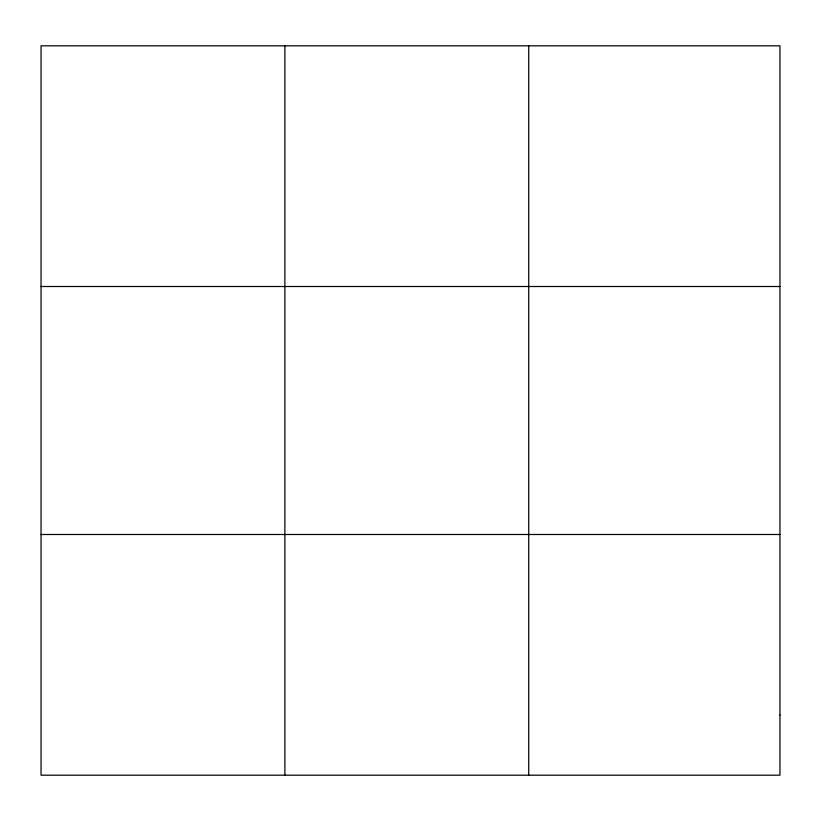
<?xml version="1.0" encoding="UTF-8"?>
<svg xmlns="http://www.w3.org/2000/svg" width="821" height="821" viewBox="0 0 821 821"><rect width="100%" height="100%" fill="white"/><g stroke="black" fill="none" stroke-linecap="round" stroke-linejoin="round"><path stroke-width="1.23" d="M284.887 775.188L284.887 45.812M528.724 775.188L528.724 45.812M41.05 286.508L779.95 286.508M41.05 534.492L779.95 534.492M779.95 715.019L779.95 775.188L41.05 775.188L41.05 45.812L779.95 45.812L779.95 715.019"/></g></svg>
